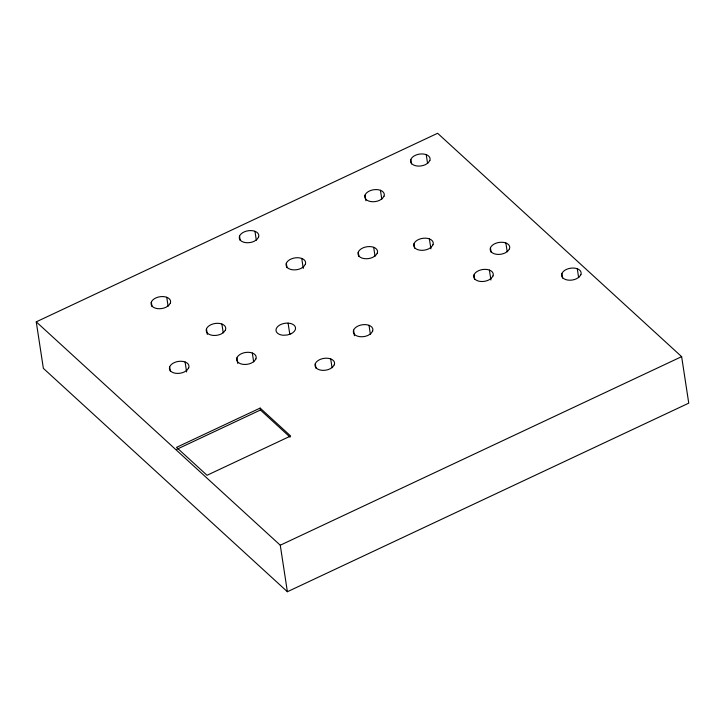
<?xml version="1.0" encoding="UTF-8"?>
<svg xmlns="http://www.w3.org/2000/svg" width="725" height="725" viewBox="0 0 725 725"><rect width="100%" height="100%" fill="white"/><g stroke="black" fill="none" stroke-linecap="round" stroke-linejoin="round"><path stroke-width="1.09" d="M305.352 264.317L303.648 266.691L300.929 268.458A9.86 5.972 -8.7 0 1 286.447 266.392A9.86 5.972 -8.7 0 1 295.619 257.81A9.86 5.972 -8.7 0 1 305.352 264.317M377.281 253.179L375.577 255.544L372.858 257.321A9.86 5.972 -8.7 0 1 358.386 255.254A9.86 5.972 -8.7 0 1 367.557 246.672A9.86 5.972 -8.7 0 1 377.281 253.179M36.25 321.846L437.619 133.273L681.636 356.646L688.75 403.154L287.381 591.727L43.364 368.354L36.25 321.846L280.267 545.218L287.381 591.727M260.139 408.075L176.519 447.361L207.024 475.283L290.643 435.997L260.139 408.075L260.438 410.006L290.118 437.175M176.818 449.292L260.438 410.006M280.267 545.218L681.636 356.646M577.29 268.767L578.641 277.621M561.875 273.615L562.555 278.047M505.86 242.975L507.219 251.829M490.444 247.823L491.124 252.255M489.393 270.072L490.916 280.031M473.978 274.92L474.657 279.352M426.237 154.652L427.587 163.506M429.39 238.878L430.913 248.847M410.821 159.5L411.501 163.932M413.975 243.736L414.655 248.167M380.435 190.285L381.785 199.148M373.674 247.307L375.033 256.161M365.019 195.143L365.871 200.68M358.268 252.155L358.947 256.587M369.007 325.317L370.366 334.171M353.601 330.165L354.443 335.702M330.7 358.92L332.059 367.774M301.745 258.444L303.267 268.404M315.284 363.769L315.964 368.2M286.339 263.293L287.009 267.724M288.088 323.123L289.782 334.198M254.955 231.293L256.306 240.156M239.54 236.151L240.22 240.582M252.318 353.012L253.668 361.875M236.903 357.869L237.755 363.406M221.886 324.021L223.237 332.884M206.471 328.878L207.314 334.415M185.083 361.974L186.606 371.943M166.741 297.286L168.1 306.14M169.668 366.823L170.348 371.254M151.335 302.135L152.014 306.566M170.348 303.159L168.644 305.533L165.925 307.3A9.86 5.972 -8.7 0 1 151.443 305.243A9.86 5.972 -8.7 0 1 160.624 296.652A9.86 5.972 -8.7 0 1 170.348 303.159M258.553 237.175L256.849 239.54L254.131 241.316A9.86 5.972 -8.7 0 1 239.658 239.25A9.86 5.972 -8.7 0 1 248.829 230.668A9.86 5.972 -8.7 0 1 258.553 237.175M188.69 367.856L186.987 370.221L184.259 371.988A9.86 5.972 -8.7 0 1 169.786 369.931A9.86 5.972 -8.7 0 1 178.957 361.349A9.86 5.972 -8.7 0 1 188.69 367.847M225.484 329.902L223.78 332.267L221.062 334.044A9.86 5.972 -8.7 0 1 206.589 331.978A9.86 5.972 -8.7 0 1 215.76 323.395A9.86 5.972 -8.7 0 1 225.484 329.902M255.916 358.893L254.221 361.258L251.493 363.035A9.86 5.972 -8.7 0 1 237.021 360.968A9.86 5.972 -8.7 0 1 246.192 352.386A9.86 5.972 -8.7 0 1 255.925 358.893M384.032 196.167L382.329 198.532L379.61 200.308A9.86 5.972 -8.7 0 1 365.137 198.242A9.86 5.972 -8.7 0 1 374.308 189.66A9.86 5.972 -8.7 0 1 384.032 196.167M429.843 160.524L428.14 162.898L425.412 164.666A9.86 5.972 -8.7 0 1 410.939 162.608A9.86 5.972 -8.7 0 1 420.11 154.017A9.86 5.972 -8.7 0 1 429.834 160.524M334.307 364.793L332.603 367.167L329.875 368.934A9.86 5.972 -8.7 0 1 315.402 366.868A9.86 5.972 -8.7 0 1 324.573 358.286A9.86 5.972 -8.7 0 1 334.307 364.793M432.988 244.76L431.284 247.125L428.566 248.902A9.86 5.972 -8.7 0 1 414.093 246.835A9.86 5.972 -8.7 0 1 423.264 238.253A9.86 5.972 -8.7 0 1 432.988 244.76M372.614 331.189L370.91 333.563L368.191 335.331A9.86 5.972 -8.7 0 1 353.709 333.273A9.86 5.972 -8.7 0 1 362.881 324.691A9.86 5.972 -8.7 0 1 372.614 331.189M509.467 248.847L507.763 251.212L505.035 252.989A9.86 5.972 -8.7 0 1 490.562 250.922A9.86 5.972 -8.7 0 1 499.733 242.34A9.86 5.972 -8.7 0 1 509.467 248.847M493 275.944L491.296 278.318L488.577 280.086A9.86 5.972 -8.7 0 1 474.096 278.028A9.86 5.972 -8.7 0 1 483.267 269.437A9.86 5.972 -8.7 0 1 493 275.944M580.888 274.648L579.184 277.013L576.466 278.781A9.86 5.972 -8.7 0 1 561.993 276.723A9.86 5.972 -8.7 0 1 571.164 268.132A9.86 5.972 -8.7 0 1 580.888 274.639M290.852 333.844L287.417 334.968L283.448 335.258A9.86 5.972 -8.7 0 1 277.186 327.129A9.86 5.972 -8.7 0 1 292.528 324.193A9.86 5.972 -8.7 0 1 290.852 333.844"/></g></svg>
